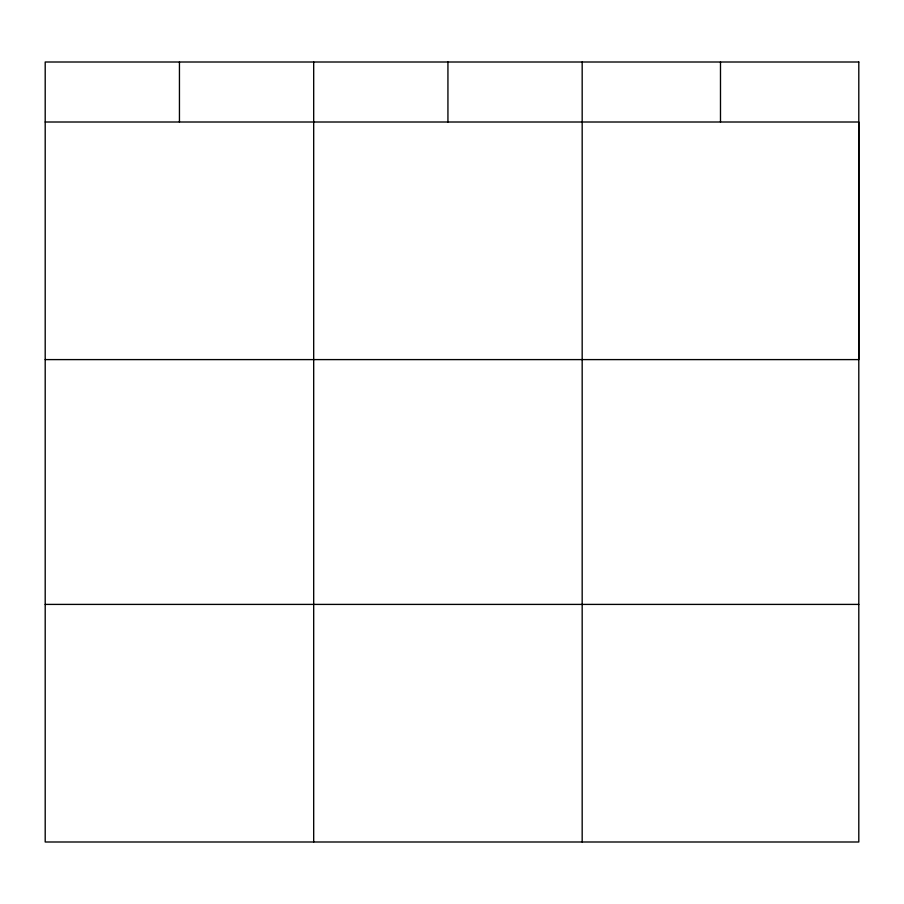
<?xml version="1.0" encoding="UTF-8"?>
<svg xmlns="http://www.w3.org/2000/svg" width="904" height="904" viewBox="0 0 904 904"><rect width="100%" height="100%" fill="white"/><g stroke="black" fill="none" stroke-linecap="round" stroke-linejoin="round"><path stroke-width="1.36" d="M45.2 122.006L858.8 122.006L858.8 359.6L45.2 359.6M45.2 604.403L858.8 604.403M720.488 62.003L720.488 122.006M582.176 62.003L582.176 841.997M447.932 62.003L447.932 122.006M313.688 62.003L313.688 841.997M179.444 62.003L179.444 122.006M858.8 62.003L45.2 62.003L45.2 841.997L858.8 841.997L858.8 62.003"/></g></svg>
